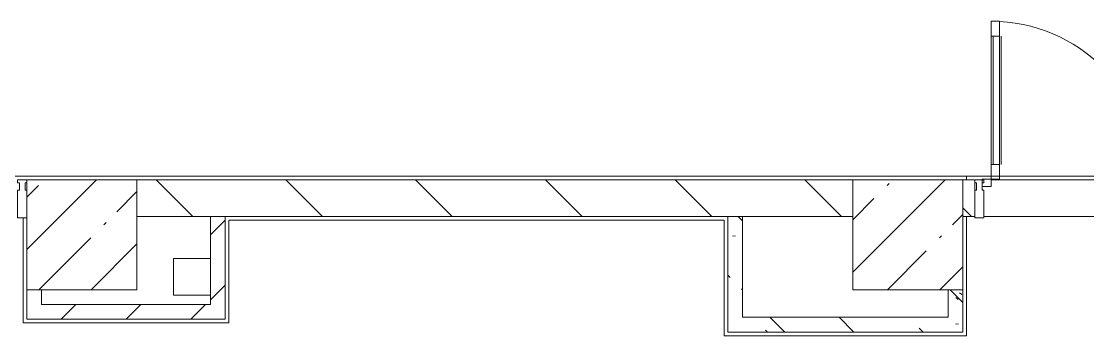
# Model space of a CAD drawing. Header units: millimetres. Extents: x 81494 to 296443, y -8553 to 29000.
# Drawn here: x 177063 to 182873, y 7050 to 8763 of the extents above; entities that cross this region are included whole.
import ezdxf

# ---------------------------------------------------------------- set-up
doc = ezdxf.new("R2010")
doc.units = ezdxf.units.MM
for name, color, linetype, lineweight, true_color in [('A-DETL-GENF-3', 7, 'Continuous', 5, 0xaaaaaa), ('A-DOOR-6', 7, 'Continuous', 5, 0xaaaaaa), ('A-FLOR-2', 7, 'Continuous', 5, 0xaaaaaa), ('I-WALL-5', 7, 'Continuous', 5, 0x787878)]:
    doc.layers.add(name, color=color, linetype=linetype, lineweight=lineweight, true_color=true_color)
for name, color, linetype, lineweight in [('A-GLAZ-CWMG-2', 7, 'Continuous', 5), ('A-WALL', 7, 'Continuous', 9), ('I-WALL-3', 7, 'Continuous', 5), ('S-COLS-1', 7, 'Continuous', 5)]:
    doc.layers.add(name, color=color, linetype=linetype, lineweight=lineweight)
pattern_1 = [(45, (169433.17, 0), (-176.7767, 176.7767), [])]
pattern_2 = [(135, (169433.17, 0), (-353.553, -353.553), [])]
pattern_3 = [(135, (169433.17, 0), (-377.17, -377.17), [533.4, -88.9, 17.78, -88.9]), (135, (169433.17, 376.94), (-377.17, -377.17), []), (50, (169433.17, 0), (637.645, -55.787), [66.675, -733.425]), (355, (169433.2, 0), (-123.35, 668.7), [53.34, -586.74]), (100.451, (169486.3, -4.65), (514.3, 612.908), [56.665, -623.315]), (46.184, (169433.2, 177.8), (948.776, -147.15), [100.01, -1100.137]), (96.636, (169512.2, 165.5), (830.91, 865.997), [85, -934.973]), (351.184, (169433.2, 177.8), (830.92, 865.99), [80.01, -880.11]), (21, (169522.07, 133.35), (530.65, -357.928), [66.675, -733.425]), (326, (169522.1, 133.35), (216.308, 644.658), [53.34, -586.74]), (71.451, (169566.3, 103.5), (746.96, 286.724), [56.665, -623.315]), (37.5, (169433.17, 0), (10.8105, 295.9426), [16.764, -562.864, 16.764, -578.866, -588.962]), (37.5, (169433.17, 0), (10.8105, 295.9426), [-1175.258, 16.764, -572.198]), (7.5, (169433.17, 0), (233.869, 350.632), [16.764, -322.834, 16.764, -549.529, -224.472]), (7.5, (169433.17, 0), (233.869, 350.632), [-905.891, 16.764, -207.708]), (327.5, (169234.92, 0), (474.568, -20.0513), [16.764, -205.486, 16.764, -676.656, -920.115]), (327.5, (169234.92, 0), (474.568, -20.0513), [-915.67, 16.764, -903.351]), (317.5, (169146.02, 0), (518.452, 88.993), [16.764, -272.161, 16.764, -443.738, -653.415]), (317.5, (169146.02, 0), (518.452, 88.993), [-749.427, 16.764, -636.65])]

# ---------------------------------------------------------------- blocks, each defined once
blk = doc.blocks.new('BSC_Колонна _Прямоугольная - 600х600-V291-1_3_4_птичка')
at = {"layer": 'S-COLS-1'}
h = blk.add_hatch(dxfattribs=at)
h.set_pattern_fill('FP_194', color=256, style=0, pattern_type=2)
h.set_pattern_definition([(45, (-7960, -7600), (-285.123, 285.123), []), (45, (-7674.88, -7600), (-285.123, 285.123), [504.031, -100.806, 16.764, -84.042])])
h.paths.add_polyline_path([(300, -300), (300, 300), (-300, 300), (-300, -300), (87.6, -300)])
for p, q in [((300, 300), (-300, 300)), ((-300, 300), (-300, -300)), ((300, -300), (300, 300)), ((-300, -300), (300, -300))]:
    blk.add_line(p, q, dxfattribs=at)
blk = doc.blocks.new('BSC_Колонна _Прямоугольная - 600х600-20441433-1_3_4_птичка')
at = {"layer": 'S-COLS-1'}
h = blk.add_hatch(dxfattribs=at)
h.set_pattern_fill('FP_204', color=256, style=0, pattern_type=2)
h.set_pattern_definition([(45, (-12460, -7600), (-285.123, 285.123), []), (45, (-12174.88, -7600), (-285.123, 285.123), [504.031, -100.806, 16.764, -84.042])])
h.paths.add_polyline_path([(-300, -300), (300, -300), (300, 300), (-300, 300), (-300, -164.8)])
for p, q in [((300, 300), (-300, 300)), ((-300, 300), (-300, -300)), ((300, -300), (300, 300)), ((-300, -300), (300, -300))]:
    blk.add_line(p, q, dxfattribs=at)
blk = doc.blocks.new('Прямоугольный импост - Импост структурный с накладкой - 190мм-32633541-1_3_4_птичка')
at = {"layer": 'A-GLAZ-CWMG-2'}
for p, q in [((0, 17), (-50, 17)), ((-50, 17), (-50, 0)), ((-50, 0), (-40, 0)), ((-40, 0), (-40, -40)), ((-10, -40), (-10, 0)), ((-10, 0), (0, 0)), ((-40, -40), (-50, -40)), ((-50, -40), (-50, -190)), ((0, -40), (-10, -40)), ((-50, -190), (0, -190))]:
    blk.add_line(p, q, dxfattribs=at)
blk = doc.blocks.new('Дверь_Витражная_остекление_ - ВВ-6 остекление-32633143-1_3_4_птичка')
at = {"layer": 'A-DETL-GENF-3'}
for p, q in [((-630, 880), (-585, 880)), ((-630, 880), (-630, 20)), ((-585, 880), (-630, 880)), ((-630, 880), (-630, 20)), ((-585, 880), (-585, 20)), ((-585, 20), (-585, 880)), ((-630, 800), (-585, 800)), ((-620, 800), (-620, 100)), ((-576, 800), (-576, 100)), ((680, 420), (635, 420)), ((635, 420), (635, 20)), ((680, 420), (635, 420)), ((635, 420), (635, 20)), ((680, 420), (680, 20)), ((680, 20), (680, 420)), ((626, 340), (626, 100)), ((680, 340), (635, 340)), ((670, 340), (670, 100)), ((-630, 100), (-585, 100)), ((680, 100), (635, 100)), ((-585, 20), (-630, 20)), ((-630, 20), (-585, 20))]:
    blk.add_line(p, q, dxfattribs=at)
at = {"layer": 'A-DOOR-6'}
for p, q in [((-630, 880), (-630, 20)), ((630, 420), (630, 20)), ((-630, 20), (-680, 20)), ((-680, 20), (-680, -20)), ((-630, -20), (-630, 20)), ((680, 20), (630, 20)), ((630, 20), (630, -20)), ((680, -20), (680, 20)), ((-680, -20), (-630, -20)), ((630, -20), (680, -20))]:
    blk.add_line(p, q, dxfattribs=at)
for centre, radius, start, end in [((-630, 20), 860, 360, 90), ((630, 20), 400, 90, 180)]:
    blk.add_arc(centre, radius, start, end, dxfattribs=at)
blk = doc.blocks.new('Прямоугольный импост - Импост структурный с накладкой - 190мм-33226183-1_3_4_птичка')
at = {"layer": 'A-GLAZ-CWMG-2'}
for p, q in [((0, 190), (-50, 190)), ((-50, 190), (-50, 40)), ((0, 40), (0, 190)), ((-50, 40), (-40, 40)), ((-40, 0), (-50, 0)), ((-50, 0), (-50, -17)), ((-40, 40), (-40, 0)), ((-10, 0), (-10, 40)), ((-10, 40), (0, 40)), ((0, 0), (-10, 0)), ((0, -17), (0, 0)), ((-50, -17), (0, -17))]:
    blk.add_line(p, q, dxfattribs=at)

msp = doc.modelspace()

# ---------------------------------------------------------------- hatches: boundary and pattern name
at = {"layer": 'I-WALL-3'}
h = msp.add_hatch(dxfattribs=at)
h.set_pattern_fill('FP_126', color=256, style=0, pattern_type=2)
h.set_pattern_definition(pattern_2)
h.paths.add_polyline_path([(177893.2, 7700), (181593.2, 7700), (181593.2, 7900), (177693.2, 7900), (177693.2, 7700), (177758.8, 7700)])
h = msp.add_hatch(dxfattribs=at)
h.set_pattern_fill('FP_126', color=256, style=0, pattern_type=2)
h.set_pattern_definition(pattern_2)
h.paths.add_polyline_path([(182193.2, 7700), (182258.2, 7700), (182258.2, 7900), (182193.2, 7900), (182193.2, 7877.1)])
h.paths.add_polyline_path([(183763.2, 7700), (184163.2, 7700), (184163.2, 7900), (183698.2, 7894.4), (183698.2, 7700), (183743.2, 7700)])
h.paths.add_polyline_path([(185391.7, 7700), (186093.2, 7700), (186093.2, 7900), (185263.2, 7900), (185263.2, 7700), (185293.2, 7700)])
h = msp.add_hatch(dxfattribs=at)
h.set_pattern_fill('FP_132', color=256, style=0, pattern_type=2)
h.set_pattern_definition(pattern_1)
h.paths.add_polyline_path([(178173.2, 7140), (178173.2, 7700), (178093.2, 7700), (178093.2, 7140)])
h = msp.add_hatch(dxfattribs=at)
h.set_pattern_fill('FP_132', color=256, style=0, pattern_type=2)
h.set_pattern_definition(pattern_1)
h.paths.add_polyline_path([(178093.2, 7140), (178093.2, 7220), (177093.2, 7220), (177093.2, 7140), (178003.5, 7140)])
at = {"layer": 'I-WALL-5'}
h = msp.add_hatch(dxfattribs=at)
h.set_pattern_fill('FP_125', color=256, style=0, pattern_type=2)
h.set_pattern_definition(pattern_3)
h.paths.add_polyline_path([(180913.2, 7150), (180993.2, 7150), (180993.2, 7700), (180913.2, 7700), (180913.2, 7271.5)])
h = msp.add_hatch(dxfattribs=at)
h.set_pattern_fill('FP_125', color=256, style=0, pattern_type=2)
h.set_pattern_definition(pattern_3)
h.paths.add_polyline_path([(182193.2, 7070), (182193.2, 7300), (182113.2, 7300), (182113.2, 7070)])
h = msp.add_hatch(dxfattribs=at)
h.set_pattern_fill('FP_125', color=256, style=0, pattern_type=2)
h.set_pattern_definition(pattern_3)
h.paths.add_polyline_path([(182113.2, 7070), (182113.2, 7150), (180913.2, 7150), (180913.2, 7070), (181679.6, 7070)])

# ---------------------------------------------------------------- linework, layer by layer
at = {"layer": 'A-FLOR-2'}
for p, q in [((172426.4, 7920), (185173.2, 7920)), ((182213.2, 7920), (182213.2, 7900)), ((177073.2, 7120), (177073.2, 7693)), ((180893.2, 7680), (178193.2, 7680)), ((178193.2, 7680), (178193.2, 7120)), ((180893.2, 7050), (180893.2, 7680)), ((182213.2, 7700), (182213.2, 7050)), ((177893.2, 7470), (178093.2, 7470)), ((177893.2, 7270), (177893.2, 7470)), ((178093.2, 7270), (177893.2, 7270)), ((178193.2, 7120), (177073.2, 7120)), ((182213.2, 7050), (180893.2, 7050))]:
    msp.add_line(p, q, dxfattribs=at)
at = {"layer": 'A-WALL'}
for p, q in [((178173.2, 7700), (178093.2, 7700)), ((180993.2, 7700), (180913.2, 7700))]:
    msp.add_line(p, q, dxfattribs=at)
at = {"layer": 'I-WALL-3'}
for p, q in [((181593.2, 7900), (177693.2, 7900)), ((182258.2, 7900), (182193.2, 7900)), ((182258.2, 7700), (182258.2, 7900)), ((182348.2, 7900), (183608.2, 7900)), ((177693.2, 7700), (178093.2, 7700)), ((178093.2, 7700), (178093.2, 7220)), ((178173.2, 7140), (178173.2, 7700)), ((178173.2, 7700), (180913.2, 7700)), ((180913.2, 7700), (180913.2, 7070)), ((180993.2, 7700), (181593.2, 7700)), ((180993.2, 7150), (180993.2, 7700)), ((182193.2, 7700), (182258.2, 7700)), ((183648.6, 7700), (182307.7, 7700)), ((177093.2, 7300), (177093.2, 7140)), ((177173.2, 7220), (177173.2, 7300)), ((182113.2, 7300), (182113.2, 7150)), ((182193.2, 7070), (182193.2, 7300)), ((178093.2, 7220), (177173.2, 7220)), ((182113.2, 7150), (180993.2, 7150)), ((177093.2, 7140), (178173.2, 7140)), ((180913.2, 7070), (182193.2, 7070))]:
    msp.add_line(p, q, dxfattribs=at)

# ---------------------------------------------------------------- block references
at = {"layer": 'A-DOOR-6'}
msp.add_blockref('Дверь_Витражная_остекление_ - ВВ-6 остекление-32633143-1_3_4_птичка', (182978.2, 7883), dxfattribs=at)
at = {"layer": 'A-GLAZ-CWMG-2'}
msp.add_blockref('Прямоугольный импост - Импост структурный с накладкой - 190мм-32633541-1_3_4_птичка', (177093.2, 7883), dxfattribs=at)
at = {"layer": 'A-GLAZ-CWMG-2', "rotation": 180}
msp.add_blockref('Прямоугольный импост - Импост структурный с накладкой - 190мм-33226183-1_3_4_птичка', (182258.2, 7883), dxfattribs=at)
at = {"layer": 'S-COLS-1'}
for name, p in [('BSC_Колонна _Прямоугольная - 600х600-V291-1_3_4_птичка', (177393.2, 7600)), ('BSC_Колонна _Прямоугольная - 600х600-20441433-1_3_4_птичка', (181893.2, 7600))]:
    msp.add_blockref(name, p, dxfattribs=at)

doc.saveas('drawing.dxf')
